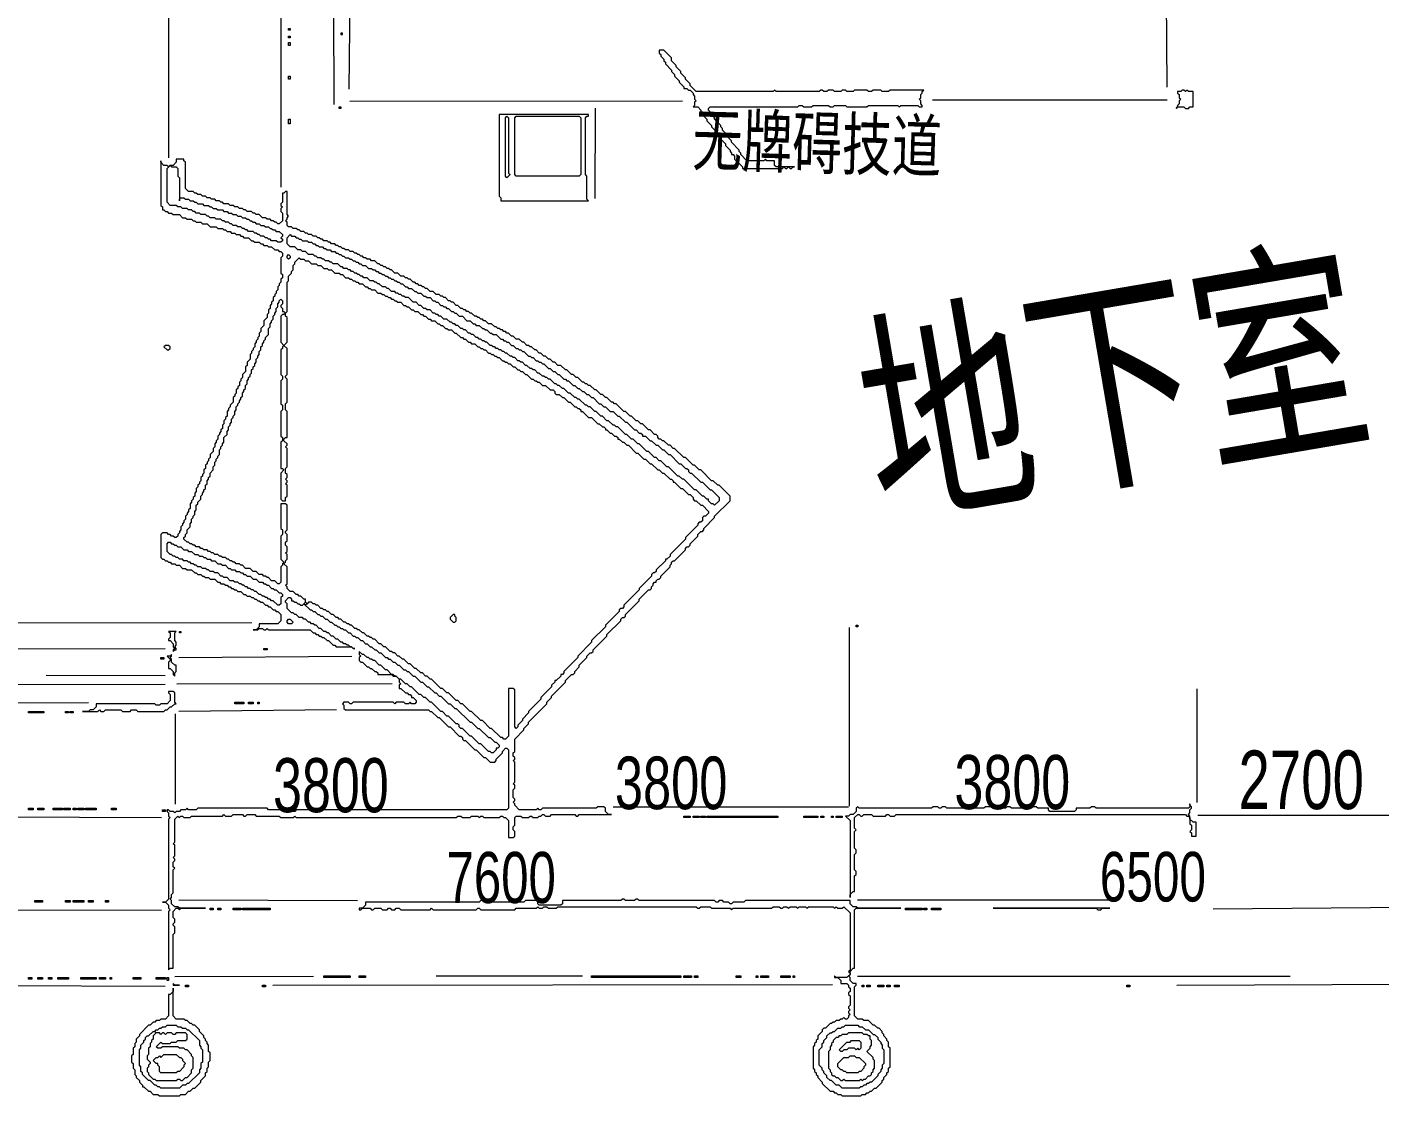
# Model space of a CAD drawing. Extents: x 25 to 4929, y 26 to 3478.
# Drawn here: x 2657 to 3536, y 514 to 1209 of the extents above; entities that cross this region are included whole.
import ezdxf

# ---------------------------------------------------------------- set-up
doc = ezdxf.new("R2010")
doc.units = 0
for name, color, linetype, lineweight in [('OCR_TEXT', 6, 'Continuous', 0), ('TRACE_CURVE', 6, 'Continuous', 0), ('TRACE_STRAIGHT', 5, 'Continuous', 0), ('TRACE_TEXT_SYMBOL', 6, 'Continuous', 0)]:
    doc.layers.add(name, color=color, linetype=linetype, lineweight=lineweight)
doc.styles.add('wqy-unicode', font='wqy-unicode.lff')

msp = doc.modelspace()

# ---------------------------------------------------------------- linework, layer by layer
at = {"layer": 'TRACE_CURVE', "color": 6}
for points in [[(2754, 1123), (2754, 1121), (2752, 1119), (2750, 1119), (2749, 1118), (2748, 1119), (2746, 1119), (2744, 1121), (2744, 1122), (2744, 1093), (2745, 1092), (2745, 1090), (2746, 1090), (2747, 1089), (2748, 1089), (2749, 1088), (2751, 1088), (2752, 1087), (2756, 1087), (2758, 1085), (2760, 1085), (2761, 1084), (2764, 1084), (2765, 1083), (2766, 1083), (2767, 1082), (2770, 1082), (2771, 1081), (2774, 1081), (2776, 1079), (2780, 1079), (2781, 1078), (2784, 1078), (2785, 1077), (2786, 1077), (2787, 1076), (2789, 1076), (2790, 1075), (2792, 1075), (2793, 1074), (2795, 1074), (2796, 1073), (2797, 1073), (2798, 1072), (2801, 1072), (2803, 1070), (2804, 1070), (2805, 1069), (2808, 1069), (2809, 1068), (2810, 1068), (2811, 1067), (2813, 1067), (2814, 1066), (2816, 1066), (2818, 1064), (2820, 1064), (2821, 1063), (2822, 1063), (2823, 1062), (2823, 1060), (2822, 1059), (2822, 1049), (2823, 1048)], [(2815, 1071), (2814, 1071), (2813, 1072), (2812, 1072), (2811, 1073), (2809, 1073), (2808, 1074), (2807, 1074), (2806, 1075), (2805, 1075), (2804, 1076), (2801, 1076), (2800, 1077), (2799, 1077), (2798, 1078), (2797, 1078), (2796, 1079), (2794, 1079), (2793, 1080), (2791, 1080), (2790, 1081), (2789, 1081), (2788, 1082), (2786, 1082), (2785, 1083), (2784, 1083), (2783, 1084), (2780, 1084), (2779, 1085), (2776, 1085), (2775, 1086), (2774, 1086), (2773, 1087), (2770, 1087), (2769, 1088), (2767, 1088), (2766, 1089), (2765, 1089), (2764, 1090), (2762, 1090), (2761, 1091), (2758, 1091), (2757, 1092), (2755, 1092), (2754, 1093), (2750, 1093), (2748, 1095), (2748, 1117), (2750, 1119)], [(2750, 1119), (2751, 1118), (2754, 1118), (2755, 1117), (2755, 1112), (2756, 1111), (2756, 1096), (2756, 1097), (2757, 1098), (2759, 1098), (2760, 1097), (2762, 1097), (2763, 1096), (2765, 1096), (2766, 1095), (2767, 1095), (2768, 1094), (2771, 1094), (2772, 1093), (2775, 1093), (2776, 1092), (2777, 1092), (2778, 1091), (2780, 1091), (2781, 1090), (2784, 1090), (2785, 1089), (2787, 1089), (2788, 1088), (2790, 1088), (2791, 1087), (2793, 1087), (2794, 1086), (2796, 1086), (2797, 1085), (2799, 1085), (2800, 1084), (2801, 1084), (2802, 1083), (2803, 1083), (2804, 1082), (2805, 1082), (2806, 1081), (2808, 1081), (2809, 1080), (2811, 1080), (2812, 1079), (2814, 1079), (2815, 1078), (2816, 1078), (2817, 1077), (2818, 1077), (2819, 1076), (2821, 1076), (2823, 1074), (2823, 1073), (2822, 1072), (2823, 1071), (2823, 1070), (2822, 1069), (2820, 1069), (2819, 1070), (2816, 1070), (2815, 1071)], [(2788, 1094), (2785, 1094), (2784, 1095), (2783, 1095), (2782, 1096), (2780, 1096), (2779, 1097), (2777, 1097), (2776, 1098), (2774, 1098), (2773, 1099), (2771, 1099), (2770, 1100), (2768, 1100), (2767, 1101), (2766, 1101), (2765, 1102), (2762, 1102), (2760, 1104), (2760, 1121), (2759, 1122), (2759, 1123), (2754, 1123)], [(2852, 1070), (2850, 1070), (2849, 1071), (2848, 1071), (2847, 1072), (2846, 1072), (2845, 1073), (2843, 1073), (2842, 1074), (2840, 1074), (2839, 1075), (2838, 1075), (2837, 1076), (2835, 1076), (2834, 1077), (2833, 1077), (2832, 1078), (2830, 1078), (2829, 1079), (2827, 1079), (2826, 1080), (2826, 1082), (2825, 1083), (2826, 1084), (2826, 1085), (2827, 1086), (2826, 1087), (2826, 1102), (2825, 1102), (2824, 1101), (2823, 1101), (2823, 1095), (2822, 1094), (2822, 1093), (2823, 1092), (2822, 1091), (2822, 1089), (2823, 1088), (2823, 1083), (2821, 1081), (2820, 1081), (2819, 1082), (2818, 1082), (2817, 1083), (2816, 1083), (2815, 1084), (2813, 1084), (2812, 1085), (2810, 1085), (2808, 1087), (2806, 1087), (2805, 1088), (2804, 1088), (2803, 1089), (2800, 1089), (2799, 1090), (2798, 1090), (2797, 1091), (2795, 1091), (2794, 1092), (2792, 1092), (2791, 1093), (2789, 1093), (2788, 1094)], [(2903, 1033), (2902, 1034), (2901, 1034), (2900, 1035), (2899, 1035), (2898, 1036), (2897, 1036), (2896, 1037), (2894, 1037), (2892, 1039), (2891, 1039), (2890, 1040), (2888, 1040), (2886, 1042), (2885, 1042), (2884, 1043), (2883, 1043), (2882, 1044), (2880, 1044), (2878, 1046), (2876, 1046), (2875, 1047), (2874, 1047), (2873, 1048), (2872, 1048), (2871, 1049), (2870, 1049), (2869, 1050), (2868, 1050), (2867, 1051), (2866, 1051), (2865, 1052), (2863, 1052), (2862, 1053), (2861, 1053), (2859, 1055), (2856, 1055), (2855, 1056), (2854, 1056), (2853, 1057), (2851, 1057), (2850, 1058), (2849, 1058), (2848, 1059), (2846, 1059), (2845, 1060), (2844, 1060), (2843, 1061), (2840, 1061), (2838, 1063), (2836, 1063), (2835, 1064), (2833, 1064), (2831, 1066), (2828, 1066), (2826, 1068), (2826, 1072), (2828, 1074)], [(2828, 1074), (2829, 1073), (2831, 1073), (2832, 1072), (2833, 1072), (2834, 1071), (2835, 1071), (2836, 1070), (2839, 1070), (2840, 1069), (2842, 1069), (2843, 1068), (2844, 1068), (2845, 1067), (2846, 1067), (2847, 1066), (2849, 1066), (2850, 1065), (2851, 1065), (2852, 1064), (2854, 1064), (2855, 1063), (2857, 1063), (2858, 1062), (2859, 1062), (2860, 1061), (2861, 1061), (2862, 1060), (2863, 1060), (2864, 1059), (2866, 1059), (2867, 1058), (2868, 1058), (2869, 1057), (2870, 1057), (2871, 1056), (2872, 1056), (2873, 1055), (2874, 1055), (2875, 1054), (2877, 1054), (2879, 1052), (2881, 1052), (2882, 1051), (2883, 1051), (2884, 1050), (2885, 1050), (2886, 1049), (2887, 1049), (2888, 1048), (2889, 1048), (2890, 1047), (2891, 1047), (2892, 1046), (2893, 1046), (2894, 1045), (2895, 1045), (2896, 1044), (2897, 1044), (2898, 1043), (2899, 1043), (2900, 1042), (2901, 1042), (2903, 1040)], [(2931, 1031), (2929, 1033), (2928, 1033), (2927, 1034), (2926, 1034), (2925, 1035), (2923, 1035), (2921, 1037), (2919, 1037), (2917, 1039), (2916, 1039), (2915, 1040), (2914, 1040), (2913, 1041), (2912, 1041), (2911, 1042), (2910, 1042), (2909, 1043), (2908, 1043), (2906, 1045), (2905, 1045), (2904, 1046), (2903, 1046), (2902, 1047), (2900, 1047), (2898, 1049), (2896, 1049), (2894, 1051), (2893, 1051), (2892, 1052), (2891, 1052), (2890, 1053), (2889, 1053), (2888, 1054), (2887, 1054), (2886, 1055), (2885, 1055), (2883, 1057), (2881, 1057), (2880, 1058), (2878, 1058), (2877, 1059), (2876, 1059), (2875, 1060), (2874, 1060), (2873, 1061), (2872, 1061), (2871, 1062), (2870, 1062), (2869, 1063), (2867, 1063), (2866, 1064), (2864, 1064), (2863, 1065), (2862, 1065), (2861, 1066), (2860, 1066), (2859, 1067), (2858, 1067), (2857, 1068), (2855, 1068), (2854, 1069), (2853, 1069), (2852, 1070)], [(2825, 922), (2826, 923), (2826, 935), (2825, 936), (2826, 937), (2826, 938), (2824, 940), (2824, 941), (2825, 942), (2826, 942), (2826, 959), (2825, 960), (2825, 964), (2826, 965), (2826, 980), (2825, 981), (2825, 982), (2826, 983), (2826, 1000), (2824, 1002), (2826, 1004), (2826, 1020), (2825, 1021), (2825, 1023), (2826, 1024), (2826, 1043), (2827, 1044), (2827, 1047), (2829, 1049), (2829, 1050), (2830, 1051), (2830, 1054), (2831, 1055), (2831, 1056), (2834, 1059)], [(2834, 1059), (2835, 1058), (2837, 1058), (2838, 1057), (2840, 1057), (2842, 1055), (2845, 1055), (2846, 1054), (2848, 1054), (2850, 1052), (2852, 1052), (2853, 1051), (2855, 1051), (2857, 1049), (2860, 1049), (2861, 1048), (2862, 1048), (2864, 1046), (2866, 1046), (2867, 1045), (2868, 1045), (2869, 1044), (2870, 1044), (2871, 1043), (2872, 1043), (2873, 1042), (2875, 1042), (2877, 1040), (2878, 1040), (2879, 1039), (2880, 1039), (2881, 1038), (2883, 1038), (2885, 1036), (2887, 1036), (2888, 1035), (2889, 1035), (2890, 1034), (2891, 1034), (2892, 1033), (2893, 1033), (2894, 1032), (2895, 1032), (2896, 1031), (2897, 1031), (2898, 1030), (2900, 1030), (2902, 1028), (2903, 1028), (2904, 1027), (2905, 1027), (2907, 1025), (2908, 1025), (2909, 1024), (2911, 1024), (2913, 1022), (2914, 1022), (2915, 1021), (2916, 1021), (2918, 1019), (2919, 1019), (2920, 1018), (2922, 1018), (2924, 1016)], [(2823, 1048), (2823, 1046), (2822, 1045), (2822, 1043), (2821, 1042), (2821, 1041), (2820, 1040), (2820, 1038), (2819, 1037), (2819, 1036), (2818, 1035), (2818, 1034), (2817, 1033), (2817, 1031), (2816, 1030), (2816, 1029), (2815, 1028), (2815, 1026), (2814, 1025), (2814, 1023), (2813, 1022), (2813, 1020), (2811, 1018), (2811, 1015), (2809, 1013), (2809, 1011), (2808, 1010), (2808, 1008), (2807, 1007), (2807, 1006), (2806, 1005), (2806, 1004), (2805, 1003), (2805, 1001), (2804, 1000), (2804, 999), (2803, 998), (2803, 997), (2802, 996), (2802, 993), (2800, 991), (2800, 989), (2799, 988), (2799, 985), (2797, 983), (2797, 981), (2796, 980), (2796, 979), (2795, 978), (2795, 976), (2794, 975), (2794, 974), (2793, 973), (2793, 971), (2792, 970), (2792, 969), (2791, 968), (2791, 965), (2789, 963), (2789, 962), (2788, 961), (2788, 960), (2787, 959), (2787, 956)], [(2903, 1040), (2904, 1040), (2905, 1039), (2907, 1039), (2909, 1037), (2910, 1037), (2911, 1036), (2913, 1036), (2915, 1034), (2916, 1034), (2917, 1033), (2919, 1033), (2921, 1031), (2922, 1031), (2923, 1030), (2924, 1030), (2926, 1028), (2927, 1028), (2928, 1027), (2929, 1027), (2930, 1026), (2931, 1026), (2933, 1024), (2934, 1024), (2935, 1023), (2936, 1023), (2938, 1021), (2940, 1021), (2943, 1018), (2945, 1018), (2947, 1016), (2948, 1016), (2949, 1015), (2951, 1015), (2953, 1013), (2954, 1013), (2955, 1012), (2956, 1012), (2958, 1010), (2959, 1010), (2960, 1009), (2962, 1009), (2965, 1006), (2966, 1006), (2967, 1005), (2968, 1005), (2969, 1004), (2970, 1004), (2972, 1002), (2973, 1002), (2975, 1000), (2976, 1000), (2977, 999), (2978, 999), (2979, 998), (2980, 998), (2983, 995), (2984, 995), (2985, 994), (2986, 994), (2988, 992), (2989, 992), (2990, 991), (2991, 991)], [(2812, 1007), (2814, 1009), (2814, 1013), (2815, 1014), (2815, 1016), (2816, 1017), (2816, 1018), (2817, 1019), (2817, 1021), (2818, 1022), (2818, 1023), (2819, 1024), (2819, 1026), (2820, 1027), (2820, 1029), (2821, 1030), (2821, 1031), (2822, 1032), (2823, 1031), (2823, 1029), (2822, 1028), (2822, 1027), (2823, 1026), (2823, 1024), (2824, 1024), (2825, 1023), (2824, 1022), (2823, 1022), (2822, 1021), (2822, 1004), (2824, 1002), (2823, 1001), (2823, 1000), (2822, 999), (2822, 983), (2823, 982), (2823, 980), (2822, 979), (2822, 964), (2823, 963), (2823, 960), (2822, 959), (2822, 943), (2823, 942), (2823, 940), (2822, 939), (2822, 922), (2823, 922), (2824, 921), (2822, 919), (2822, 902), (2823, 901), (2825, 901), (2825, 903), (2826, 904), (2826, 911), (2825, 912), (2826, 913), (2826, 914), (2825, 915), (2826, 916), (2826, 918), (2825, 919), (2825, 922)], [(2985, 987), (2984, 987), (2982, 989), (2981, 989), (2979, 991), (2978, 991), (2977, 992), (2976, 992), (2974, 994), (2973, 994), (2972, 995), (2971, 995), (2969, 997), (2968, 997), (2967, 998), (2966, 998), (2965, 999), (2964, 999), (2963, 1000), (2962, 1000), (2961, 1001), (2960, 1001), (2959, 1002), (2958, 1002), (2956, 1004), (2955, 1004), (2954, 1005), (2953, 1005), (2952, 1006), (2951, 1006), (2950, 1007), (2949, 1007), (2947, 1009), (2946, 1009), (2945, 1010), (2944, 1010), (2942, 1012), (2941, 1012), (2940, 1013), (2939, 1013), (2937, 1015), (2936, 1015), (2935, 1016), (2934, 1016), (2933, 1017), (2932, 1017), (2930, 1019), (2928, 1019), (2926, 1021), (2925, 1021), (2924, 1022), (2923, 1022), (2922, 1023), (2921, 1023), (2919, 1025), (2917, 1025), (2916, 1026), (2915, 1026), (2913, 1028), (2912, 1028), (2910, 1030), (2908, 1030), (2905, 1033), (2903, 1033)], [(3019, 978), (3018, 978), (3015, 981), (3014, 981), (3012, 983), (3011, 983), (3008, 986), (3007, 986), (3004, 989), (3002, 989), (3000, 991), (2999, 991), (2997, 993), (2996, 993), (2994, 995), (2993, 995), (2991, 997), (2990, 997), (2988, 999), (2987, 999), (2985, 1001), (2984, 1001), (2983, 1002), (2982, 1002), (2980, 1004), (2979, 1004), (2977, 1006), (2975, 1006), (2973, 1008), (2972, 1008), (2970, 1010), (2969, 1010), (2968, 1011), (2967, 1011), (2966, 1012), (2965, 1012), (2964, 1013), (2963, 1013), (2962, 1014), (2961, 1014), (2959, 1016), (2957, 1016), (2955, 1018), (2954, 1018), (2953, 1019), (2952, 1019), (2951, 1020), (2950, 1020), (2949, 1021), (2948, 1021), (2946, 1023), (2945, 1023), (2944, 1024), (2943, 1024), (2942, 1025), (2941, 1025), (2940, 1026), (2939, 1026), (2937, 1028), (2936, 1028), (2934, 1030), (2933, 1030), (2932, 1031), (2931, 1031)], [(2924, 1016), (2925, 1016), (2926, 1015), (2927, 1015), (2929, 1013), (2930, 1013), (2931, 1012), (2933, 1012), (2935, 1010), (2936, 1010), (2939, 1007), (2940, 1007), (2941, 1006), (2942, 1006), (2944, 1004), (2945, 1004), (2946, 1003), (2948, 1003), (2950, 1001), (2951, 1001), (2952, 1000), (2953, 1000), (2954, 999), (2955, 999), (2957, 997), (2958, 997), (2959, 996), (2960, 996), (2961, 995), (2962, 995), (2963, 994), (2964, 994), (2966, 992), (2967, 992), (2968, 991), (2969, 991), (2970, 990), (2971, 990), (2973, 988), (2974, 988), (2976, 986), (2977, 986), (2978, 985), (2979, 985), (2981, 983), (2982, 983), (2985, 980), (2986, 980), (2987, 979), (2988, 979), (2989, 978), (2990, 978), (2992, 976), (2994, 976), (2997, 973), (2999, 973), (3000, 972), (3000, 971), (3001, 970), (3003, 970), (3005, 968), (3006, 968), (3009, 965), (3010, 965)], [(2780, 927), (2780, 928), (2781, 929), (2781, 930), (2782, 931), (2782, 934), (2783, 935), (2783, 936), (2784, 937), (2784, 938), (2785, 939), (2785, 942), (2787, 944), (2787, 946), (2788, 947), (2788, 949), (2789, 950), (2789, 951), (2790, 952), (2790, 954), (2791, 955), (2791, 956), (2792, 957), (2792, 959), (2793, 960), (2793, 962), (2794, 963), (2794, 964), (2795, 965), (2795, 966), (2796, 967), (2796, 968), (2797, 969), (2797, 971), (2798, 972), (2798, 973), (2799, 974), (2799, 976), (2800, 977), (2800, 979), (2801, 980), (2801, 981), (2802, 982), (2802, 983), (2803, 984), (2803, 986), (2804, 987), (2804, 988), (2805, 989), (2805, 990), (2806, 991), (2806, 993), (2807, 994), (2807, 995), (2808, 996), (2808, 998), (2809, 999), (2809, 1001), (2810, 1002), (2810, 1003), (2811, 1004), (2811, 1005), (2812, 1006), (2812, 1007)], [(3103, 899), (3102, 899), (3100, 901), (3100, 902), (3099, 902), (3097, 904), (3096, 904), (3092, 908), (3091, 908), (3084, 915), (3083, 915), (3081, 917), (3080, 917), (3074, 923), (3073, 923), (3069, 927), (3068, 927), (3066, 929), (3065, 929), (3061, 933), (3060, 933), (3055, 938), (3054, 938), (3051, 941), (3050, 941), (3047, 944), (3046, 944), (3041, 949), (3040, 949), (3039, 950), (3038, 950), (3035, 953), (3034, 953), (3031, 956), (3030, 956), (3027, 959), (3026, 959), (3023, 962), (3022, 962), (3021, 963), (3020, 963), (3016, 967), (3015, 967), (3014, 968), (3013, 968), (3010, 971), (3009, 971), (3006, 974), (3005, 974), (3003, 976), (3002, 976), (3001, 977), (3000, 977), (2997, 980), (2996, 980), (2995, 981), (2994, 981), (2993, 982), (2992, 982), (2990, 984), (2989, 984), (2987, 986), (2986, 986), (2985, 987)], [(2991, 991), (2992, 990), (2993, 990), (2996, 987), (2997, 987), (2999, 985), (3000, 985), (3002, 983), (3003, 983), (3006, 980), (3007, 980), (3008, 979), (3009, 979), (3012, 976), (3013, 976), (3015, 974), (3016, 974), (3018, 972), (3019, 972), (3021, 970), (3022, 970), (3024, 968), (3025, 968), (3029, 964), (3030, 964), (3032, 962), (3033, 962), (3036, 959), (3038, 959), (3041, 956), (3042, 956), (3046, 952), (3047, 952), (3052, 947), (3053, 947), (3055, 945), (3056, 945), (3057, 944), (3057, 943), (3059, 943), (3062, 940), (3063, 940), (3066, 937), (3067, 937), (3070, 934), (3071, 934), (3074, 931), (3075, 931), (3081, 925), (3082, 925), (3085, 922), (3086, 922), (3087, 921), (3087, 920), (3088, 919), (3089, 919), (3095, 913), (3096, 913), (3101, 908), (3102, 908), (3107, 903), (3107, 901), (3104, 898), (3103, 899)], [(3078, 862), (3085, 869), (3085, 870), (3086, 871), (3087, 871), (3088, 872), (3088, 873), (3093, 878), (3093, 879), (3095, 881), (3096, 881), (3097, 882), (3097, 883), (3104, 890), (3104, 891), (3114, 901), (3114, 904), (3107, 911), (3106, 911), (3103, 914), (3102, 914), (3095, 921), (3094, 921), (3091, 924), (3090, 924), (3085, 929), (3084, 929), (3078, 935), (3077, 935), (3075, 937), (3074, 937), (3071, 940), (3070, 940), (3069, 941), (3068, 941), (3067, 942), (3067, 943), (3066, 944), (3065, 944), (3062, 947), (3061, 947), (3057, 951), (3056, 951), (3054, 953), (3053, 953), (3050, 956), (3049, 956), (3046, 959), (3045, 959), (3040, 964), (3039, 964), (3038, 965), (3037, 965), (3034, 968), (3033, 968), (3031, 970), (3030, 970), (3027, 973), (3026, 973), (3023, 976), (3022, 976), (3021, 977), (3020, 977), (3019, 978)], [(3010, 965), (3013, 962), (3014, 962), (3015, 961), (3016, 961), (3017, 960), (3017, 959), (3018, 959), (3022, 955), (3024, 955), (3028, 951), (3029, 951), (3031, 949), (3032, 949), (3033, 948), (3033, 947), (3034, 947), (3036, 945), (3037, 945), (3039, 943), (3040, 943), (3041, 942), (3041, 941), (3042, 941), (3044, 939), (3045, 939), (3047, 937), (3048, 937), (3053, 932), (3054, 932), (3058, 928), (3059, 928), (3062, 925), (3063, 925), (3067, 921), (3068, 921), (3070, 919), (3071, 919), (3075, 915), (3076, 915), (3077, 914), (3077, 913), (3078, 913), (3082, 909), (3083, 909), (3087, 905), (3088, 905), (3090, 903), (3090, 902), (3091, 901), (3092, 901), (3095, 898), (3096, 898), (3100, 894), (3100, 893), (3098, 891), (3097, 891), (3096, 890), (3096, 888), (3095, 887), (3094, 887), (3093, 886), (3093, 885), (3085, 877)], [(2787, 956), (2786, 955), (2786, 954), (2785, 953), (2785, 951), (2784, 950), (2784, 948), (2783, 947), (2783, 946), (2782, 945), (2782, 944), (2781, 943), (2781, 941), (2780, 940), (2780, 939), (2779, 938), (2779, 936), (2778, 935), (2778, 933), (2776, 931), (2776, 929), (2775, 928), (2775, 927), (2774, 926), (2774, 925), (2773, 924), (2773, 922), (2772, 921), (2772, 919), (2771, 918), (2771, 917), (2770, 916), (2770, 914), (2769, 913), (2769, 912), (2768, 911), (2768, 910), (2767, 909), (2767, 907), (2766, 906), (2766, 904), (2765, 903), (2765, 902), (2764, 901), (2764, 900), (2763, 899), (2763, 896), (2762, 895), (2762, 894), (2761, 893), (2761, 892), (2760, 891), (2760, 889), (2759, 888), (2759, 887), (2758, 886), (2758, 885), (2757, 884), (2757, 882), (2756, 881), (2756, 880), (2755, 879), (2755, 878), (2754, 877)], [(2791, 861), (2790, 862), (2789, 862), (2788, 863), (2787, 863), (2786, 864), (2784, 864), (2783, 865), (2782, 865), (2781, 866), (2779, 866), (2778, 867), (2777, 867), (2776, 868), (2775, 868), (2774, 869), (2772, 869), (2771, 870), (2770, 870), (2769, 871), (2767, 871), (2766, 872), (2765, 872), (2764, 873), (2763, 873), (2762, 874), (2761, 874), (2759, 876), (2759, 877), (2760, 878), (2760, 879), (2761, 880), (2761, 882), (2763, 884), (2763, 886), (2764, 887), (2764, 889), (2765, 890), (2765, 891), (2766, 892), (2766, 894), (2767, 895), (2767, 898), (2768, 899), (2768, 900), (2770, 902), (2770, 904), (2771, 905), (2771, 906), (2772, 907), (2772, 908), (2773, 909), (2773, 911), (2774, 912), (2774, 914), (2775, 915), (2775, 916), (2776, 917), (2776, 919), (2778, 921), (2778, 923), (2779, 924), (2779, 926), (2780, 927)], [(2840, 835), (2839, 834), (2838, 835), (2838, 837), (2837, 837), (2835, 839), (2834, 839), (2833, 840), (2832, 840), (2830, 842), (2828, 842), (2826, 844), (2826, 845), (2825, 846), (2826, 847), (2826, 858), (2824, 860), (2825, 861), (2825, 862), (2826, 863), (2826, 866), (2825, 867), (2826, 868), (2826, 871), (2825, 872), (2825, 874), (2826, 875), (2826, 879), (2825, 880), (2825, 881), (2826, 882), (2826, 898), (2825, 899), (2822, 899), (2822, 883), (2823, 882), (2823, 879), (2822, 878), (2822, 863), (2824, 861), (2823, 860), (2823, 859), (2822, 858), (2822, 848), (2821, 847), (2820, 847), (2818, 849), (2816, 849), (2814, 851), (2813, 851), (2812, 852), (2811, 852), (2810, 853), (2808, 853), (2806, 855), (2804, 855), (2802, 857), (2799, 857), (2797, 859), (2796, 859), (2795, 860), (2793, 860), (2792, 861), (2791, 861)], [(2754, 877), (2753, 877), (2752, 878), (2751, 878), (2750, 879), (2749, 879), (2748, 880), (2745, 880), (2744, 879), (2744, 864), (2745, 863), (2746, 863), (2747, 862), (2748, 862), (2749, 861), (2750, 861), (2751, 860), (2753, 860), (2754, 859), (2756, 859), (2758, 857), (2760, 857), (2761, 856), (2764, 856), (2766, 854), (2767, 854), (2768, 853), (2770, 853), (2771, 852), (2772, 852), (2773, 851), (2775, 851), (2776, 850), (2779, 850), (2781, 848), (2782, 848), (2783, 847), (2785, 847), (2786, 846), (2787, 846), (2788, 845), (2789, 845), (2790, 844), (2791, 844), (2792, 843), (2793, 843), (2794, 842), (2796, 842), (2798, 840), (2799, 840), (2800, 839), (2802, 839), (2803, 838), (2804, 838), (2805, 837), (2806, 837), (2807, 836), (2808, 836), (2809, 835), (2810, 835), (2812, 833), (2813, 833), (2814, 832), (2815, 832)], [(2748, 873), (2749, 874), (2750, 874), (2751, 873), (2752, 873), (2753, 872), (2754, 872), (2755, 871), (2757, 871), (2759, 869), (2761, 869), (2762, 868), (2764, 868), (2766, 866), (2768, 866), (2769, 865), (2771, 865), (2772, 864), (2773, 864), (2774, 863), (2776, 863), (2777, 862), (2779, 862), (2781, 860), (2783, 860), (2784, 859), (2786, 859), (2788, 857), (2789, 857), (2790, 856), (2792, 856), (2793, 855), (2795, 855), (2796, 854), (2797, 854), (2798, 853), (2799, 853), (2800, 852), (2802, 852), (2804, 850), (2806, 850), (2808, 848), (2810, 848), (2811, 847), (2812, 847), (2813, 846), (2814, 846), (2816, 844), (2817, 844), (2818, 843), (2819, 843), (2821, 841), (2822, 841), (2823, 840), (2823, 839), (2822, 838), (2822, 834), (2821, 833), (2820, 833), (2817, 836), (2816, 836), (2815, 837), (2814, 837), (2813, 838)], [(2813, 838), (2812, 838), (2811, 839), (2810, 839), (2809, 840), (2808, 840), (2806, 842), (2805, 842), (2804, 843), (2803, 843), (2802, 844), (2801, 844), (2800, 845), (2799, 845), (2798, 846), (2797, 846), (2796, 847), (2795, 847), (2794, 848), (2792, 848), (2791, 849), (2789, 849), (2787, 851), (2785, 851), (2784, 852), (2783, 852), (2781, 854), (2779, 854), (2778, 855), (2776, 855), (2775, 856), (2774, 856), (2773, 857), (2771, 857), (2770, 858), (2768, 858), (2767, 859), (2766, 859), (2765, 860), (2764, 860), (2763, 861), (2762, 861), (2761, 862), (2759, 862), (2758, 863), (2756, 863), (2755, 864), (2754, 864), (2753, 865), (2752, 865), (2751, 866), (2750, 866), (2748, 868), (2748, 873)], [(3085, 877), (3085, 876), (3075, 866), (3075, 865), (3073, 863), (3072, 863), (3072, 862), (3066, 856), (3066, 855), (3065, 854), (3064, 854), (3063, 853), (3063, 852), (3055, 844), (3055, 843), (3045, 833), (3045, 832), (3044, 831), (3043, 831), (3042, 830), (3042, 829), (3033, 820), (3033, 819), (3024, 810), (3024, 809), (3015, 800), (3015, 799), (3006, 790), (3006, 789), (3005, 788), (3004, 788), (3004, 787), (3001, 784), (3000, 784), (3000, 783), (2998, 781), (2998, 780), (2991, 773), (2991, 772), (2983, 764), (2983, 763), (2979, 759), (2979, 758), (2976, 755), (2976, 754), (2975, 753), (2974, 754), (2974, 778), (2973, 779), (2970, 779), (2970, 748), (2968, 746), (2967, 746), (2966, 747), (2965, 747), (2959, 753), (2958, 753), (2953, 758), (2952, 758), (2946, 764), (2945, 764), (2940, 769), (2939, 769), (2937, 771)], [(2973, 713), (2974, 714), (2974, 716), (2973, 717), (2974, 718), (2974, 731), (2973, 732), (2974, 733), (2974, 734), (2973, 735), (2973, 737), (2974, 738), (2974, 746), (2980, 752), (2980, 753), (2983, 756), (2983, 757), (2995, 769), (2995, 770), (2998, 773), (2998, 774), (3007, 783), (3007, 784), (3011, 788), (3012, 788), (3013, 789), (3013, 790), (3016, 793), (3016, 794), (3021, 799), (3021, 800), (3023, 802), (3024, 802), (3025, 803), (3025, 804), (3034, 813), (3034, 814), (3043, 823), (3043, 824), (3044, 825), (3045, 825), (3046, 826), (3046, 827), (3055, 836), (3055, 837), (3061, 843), (3062, 843), (3063, 844), (3063, 845), (3064, 846), (3064, 847), (3065, 848), (3066, 848), (3066, 849), (3067, 850), (3068, 850), (3069, 851), (3069, 852), (3075, 858), (3075, 859), (3076, 860), (3076, 861), (3077, 862), (3078, 862)], [(2836, 825), (2834, 825), (2832, 827), (2831, 827), (2830, 828), (2829, 828), (2826, 831), (2826, 834), (2825, 835), (2825, 836), (2827, 838), (2828, 838), (2829, 837), (2829, 836), (2830, 836), (2831, 835), (2832, 835), (2833, 834), (2834, 834), (2835, 833), (2836, 833), (2837, 834), (2841, 830), (2842, 830), (2843, 829), (2844, 829), (2846, 827), (2847, 827), (2848, 826), (2849, 826), (2851, 824), (2852, 824), (2854, 822), (2855, 822), (2857, 820), (2858, 820), (2859, 819), (2860, 819), (2861, 818), (2862, 818), (2863, 817), (2864, 817), (2866, 815), (2867, 815), (2869, 813), (2870, 813), (2871, 812), (2872, 812), (2874, 810), (2875, 810), (2877, 808), (2878, 808), (2880, 806), (2881, 806), (2883, 804), (2884, 804), (2886, 802), (2887, 802), (2890, 799), (2891, 799), (2892, 798), (2893, 798), (2895, 796), (2896, 796)], [(2815, 832), (2817, 830), (2818, 830), (2819, 829), (2820, 829), (2822, 827), (2822, 823), (2820, 821), (2808, 821), (2808, 819), (2806, 817), (2804, 817), (2807, 817), (2808, 818), (2810, 818), (2811, 817), (2812, 817), (2813, 818), (2814, 817), (2841, 817), (2843, 815), (2844, 815), (2845, 814), (2846, 814), (2847, 813), (2848, 813), (2849, 812), (2850, 812), (2852, 810), (2853, 810), (2856, 807), (2857, 807), (2858, 806), (2868, 806), (2869, 805), (2870, 805), (2869, 805), (2868, 806), (2867, 806), (2866, 807), (2865, 807), (2864, 808), (2863, 808), (2862, 809), (2861, 809), (2859, 811), (2858, 811), (2856, 813), (2855, 813), (2853, 815), (2852, 815), (2851, 816), (2850, 816), (2848, 818), (2847, 818), (2845, 820), (2844, 820), (2843, 821), (2842, 821), (2841, 822), (2840, 822), (2838, 824), (2837, 824), (2836, 825)], [(2937, 771), (2936, 771), (2931, 776), (2930, 776), (2927, 779), (2926, 779), (2920, 785), (2919, 785), (2917, 787), (2916, 787), (2914, 789), (2913, 789), (2910, 792), (2909, 792), (2906, 795), (2905, 795), (2902, 798), (2901, 798), (2899, 800), (2898, 800), (2896, 802), (2895, 802), (2894, 803), (2893, 803), (2890, 806), (2889, 806), (2887, 808), (2886, 808), (2883, 811), (2882, 811), (2881, 812), (2880, 812), (2879, 813), (2878, 813), (2876, 815), (2875, 815), (2873, 817), (2872, 817), (2871, 818), (2870, 818), (2868, 820), (2867, 820), (2866, 821), (2865, 821), (2864, 822), (2863, 822), (2861, 824), (2860, 824), (2859, 825), (2858, 825), (2856, 827), (2855, 827), (2853, 829), (2852, 829), (2851, 830), (2850, 830), (2849, 831), (2848, 831), (2846, 833), (2845, 833), (2844, 834), (2843, 834), (2842, 835), (2840, 835)], [(2899, 785), (2897, 787), (2896, 787), (2895, 788), (2894, 788), (2891, 791), (2890, 791), (2887, 794), (2886, 794), (2883, 797), (2882, 797), (2881, 798), (2880, 798), (2879, 799), (2878, 799), (2876, 801), (2875, 801), (2873, 803), (2873, 801), (2874, 800), (2873, 799), (2873, 797), (2874, 796), (2875, 796), (2878, 793), (2879, 793), (2880, 792), (2881, 792), (2883, 790), (2884, 790), (2885, 789), (2885, 788), (2894, 788), (2895, 787), (2897, 787), (2899, 785), (2899, 783), (2900, 782), (2899, 781), (2899, 779), (2900, 779), (2903, 776), (2904, 776), (2905, 775), (2906, 775), (2907, 774), (2907, 773), (2908, 773), (2910, 771), (2910, 770), (2909, 769), (2907, 769), (2906, 770), (2905, 769), (2903, 769), (2902, 770), (2897, 770), (2896, 769), (2895, 770), (2869, 770), (2868, 769), (2867, 769), (2866, 770), (2863, 770)], [(2896, 796), (2898, 794), (2899, 794), (2902, 791), (2903, 791), (2904, 790), (2905, 790), (2908, 787), (2909, 787), (2913, 783), (2914, 783), (2917, 780), (2918, 780), (2922, 776), (2923, 776), (2925, 774), (2926, 774), (2931, 769), (2932, 769), (2935, 766), (2936, 766), (2945, 757), (2946, 757), (2950, 753), (2951, 753), (2957, 747), (2958, 747), (2961, 744), (2962, 744), (2964, 742), (2964, 741), (2963, 740), (2962, 740), (2962, 739), (2960, 737), (2959, 737), (2958, 738), (2957, 738), (2952, 743), (2951, 743), (2946, 748), (2945, 748), (2940, 753), (2939, 753), (2938, 754), (2938, 755), (2937, 756), (2936, 756), (2931, 761), (2930, 761), (2927, 764), (2926, 764), (2920, 770), (2919, 770), (2916, 773), (2915, 773), (2913, 775), (2912, 775), (2907, 780), (2906, 780), (2904, 782), (2903, 782), (2900, 785), (2899, 785)], [(2863, 770), (2862, 769), (2863, 768), (2863, 766), (2864, 765), (2918, 765), (2919, 764), (2920, 764), (2924, 760), (2925, 760), (2931, 754), (2932, 754), (2938, 748), (2939, 748), (2940, 747), (2940, 746), (2941, 745), (2942, 745), (2948, 739), (2949, 739), (2954, 734), (2955, 734), (2958, 731), (2961, 731), (2962, 732), (2962, 733), (2966, 737), (2966, 738), (2968, 740), (2969, 740), (2970, 739), (2970, 701), (2969, 700), (2832, 700), (2831, 699), (2829, 699), (2828, 700), (2814, 700), (2813, 701), (2768, 701), (2767, 700), (2762, 700), (2761, 701), (2760, 700), (2757, 700), (2756, 699), (2754, 699), (2753, 698), (2752, 699), (2750, 699), (2749, 700), (2748, 700), (2748, 699), (2749, 698), (2749, 696), (2750, 695), (2749, 694), (2749, 642), (2747, 640), (2745, 640), (2747, 640), (2749, 638), (2749, 636), (2750, 635)], [(2936, 695), (2937, 696), (2939, 696), (2940, 695), (2945, 695), (2946, 696), (2950, 696), (2951, 695), (2952, 696), (2953, 696), (2954, 695), (2964, 695), (2965, 696), (2966, 696), (2967, 695), (2968, 695), (2970, 693), (2970, 682), (2973, 682), (2974, 683), (2974, 686), (2973, 687), (2973, 689), (2974, 690), (2974, 695), (2975, 696), (2978, 696), (2979, 695), (2983, 695), (2984, 696), (2985, 696), (2986, 695), (2989, 695), (2990, 696), (2991, 696), (2992, 697), (2993, 697), (2994, 696), (2997, 696), (2998, 697), (3013, 697), (3014, 696), (3015, 696), (3016, 697), (3037, 697), (3035, 697), (3033, 699), (3033, 701), (3032, 702), (3028, 702), (3027, 701), (2992, 701), (2991, 700), (2990, 700), (2989, 701), (2988, 700), (2977, 700), (2974, 703), (2974, 704), (2973, 705), (2974, 706), (2974, 707), (2973, 708), (2973, 713)], [(2750, 635), (2749, 634), (2749, 596), (2750, 597), (2752, 597), (2752, 619), (2753, 620), (2753, 624), (2752, 625), (2752, 626), (2753, 627), (2753, 629), (2752, 630), (2752, 634), (2754, 636), (2755, 636), (2756, 635), (2757, 636), (2773, 636), (2756, 636), (2755, 637), (2753, 637), (2751, 639), (2751, 641), (2750, 642), (2751, 643), (2751, 645), (2752, 646), (2752, 661), (2753, 662), (2752, 663), (2752, 666), (2753, 667), (2753, 668), (2752, 669), (2753, 670), (2753, 677), (2752, 678), (2753, 679), (2753, 694), (2755, 696), (2756, 695), (2757, 696), (2758, 696), (2759, 695), (2763, 695), (2764, 696), (2784, 696), (2785, 697), (2786, 696), (2790, 696), (2791, 697), (2797, 697), (2798, 696), (2799, 696), (2800, 697), (2805, 697), (2806, 696), (2821, 696), (2822, 695), (2830, 695), (2831, 696), (2832, 695), (2936, 695)]]:
    msp.add_lwpolyline(points, dxfattribs=at)
for points in [[(2826, 1060), (2827, 1061), (2828, 1060), (2828, 1059), (2827, 1058), (2826, 1059)], [(2837, 834), (2838, 835), (2839, 834), (2838, 833)], [(2826, 823), (2827, 824), (2828, 824), (2830, 822), (2829, 821), (2827, 821), (2826, 822)]]:
    msp.add_lwpolyline(points, close=True, dxfattribs=at)
at = {"layer": 'TRACE_STRAIGHT', "color": 5}
for p, q in [((2866.44, 1168.62), (2867.58, 1263.65)), ((2822.26, 1104.87), (2822.28, 1244.88)), ((3397.42, 1247.39), (3397.89, 1169.87)), ((2749, 1240), (2749, 1124)), ((2856.31, 1221.13), (2856.4, 1158.62)), ((2866.88, 1160.86), (3083.13, 1161)), ((3245.63, 1161.69), (3398.13, 1161.53)), ((3026.43, 1097.38), (3026.53, 1156.12)), ((2565.63, 821.55), (2803.13, 821.71)), ((3191.39, 818.63), (3191.41, 702.37)), ((2600.62, 804.73), (2746.88, 804.93)), ((2755.61, 799.03), (2868.13, 799.98)), ((2669.37, 787.56), (2746.88, 787.43)), ((2550.62, 781.25), (2746.88, 781.77)), ((2754.38, 781.9), (2894.38, 782.13)), ((3417.36, 778.62), (3417.37, 704.88)), ((2625.63, 769.62), (2696.88, 769.81)), ((2755.6, 764.12), (2858.12, 765.33)), ((2753.29, 762.38), (2753.32, 703.62)), ((2605.62, 695.44), (2744.38, 695.1)), ((3038, 702), (3191, 702)), ((3418.13, 696.53), (3566.88, 696.6)), ((2616.87, 634.98), (2744.38, 634.8)), ((2755.63, 641.53), (2871.88, 641.17)), ((3196.88, 641.59), (3363.12, 641.59)), ((3428.11, 635.63), (3566.89, 636.9)), ((2753.12, 591.58), (2843.13, 591.97)), ((2923, 592), (3018, 592)), ((3196.88, 591.98), (3478.12, 591.97)), ((2559.38, 586.11), (2746.88, 585.48)), ((2816.88, 585.95), (3180.62, 586.49)), ((3404.36, 585.92), (3568.13, 586.78))]:
    msp.add_line(p, q, dxfattribs=at)
at = {"layer": 'TRACE_TEXT_SYMBOL', "color": 6}
for points in [[(2827, 1208), (2828, 1208), (2828, 1207), (2827, 1207)], [(2861, 1205), (2861, 1204), (2862, 1204), (2862, 1205)], [(2827, 1203), (2828, 1203), (2828, 1202), (2827, 1202)], [(2827, 1199), (2828, 1199), (2828, 1197), (2827, 1197)], [(2827, 1177), (2828, 1177), (2828, 1175), (2827, 1175)], [(3408, 1168), (3407, 1167), (3405, 1167), (3405, 1166), (3406, 1165), (3406, 1163), (3407, 1162), (3406, 1161), (3406, 1159), (3405, 1158), (3405, 1157), (3404, 1156), (3405, 1157), (3409, 1157), (3410, 1156), (3412, 1156), (3413, 1157), (3415, 1157), (3415, 1167), (3412, 1167), (3411, 1168), (3410, 1167), (3409, 1168)], [(2860, 1157), (2861, 1157), (2861, 1156), (2860, 1156)], [(2827, 1149), (2828, 1149), (2828, 1146), (2827, 1146)], [(2964, 1152), (2964, 1099), (2965, 1098), (2965, 1096), (3022, 1096), (3021, 1097), (3021, 1112), (3020, 1113), (3020, 1150), (3021, 1151), (3022, 1151), (3022, 1152)], [(2968, 1150), (2969, 1151), (2970, 1150), (2970, 1114), (2971, 1113), (2969, 1111), (2968, 1112)], [(2974, 1150), (2975, 1151), (3016, 1151), (3017, 1150), (3017, 1113), (3016, 1112), (2975, 1112), (2974, 1113)], [(2747, 1002), (2746, 1001), (2748, 999), (2749, 999), (2750, 1000), (2750, 1001), (2749, 1002)], [(2934, 827), (2932, 825), (2932, 824), (2934, 822), (2935, 822), (2936, 823), (2936, 825), (2935, 826), (2935, 827)], [(3196, 820), (3197, 820), (3197, 819), (3196, 819)], [(2749, 816), (2750, 815), (2750, 812), (2749, 811), (2749, 810), (2750, 810), (2752, 808), (2752, 806), (2753, 805), (2752, 804), (2752, 803), (2753, 804), (2754, 804), (2754, 805), (2753, 806), (2754, 807), (2754, 809), (2753, 810), (2753, 815), (2754, 816)], [(2756, 816), (2757, 816), (2757, 815), (2756, 815)], [(2751, 801), (2750, 800), (2748, 800), (2750, 798), (2750, 797), (2749, 796), (2749, 792), (2750, 792), (2752, 790), (2752, 788), (2753, 787), (2753, 789), (2754, 790), (2754, 794), (2753, 794), (2751, 796), (2751, 798), (2750, 799), (2751, 800)], [(2811, 805), (2813, 805), (2813, 804), (2811, 804)], [(2744, 799), (2746, 799), (2746, 798), (2744, 798)], [(2749, 777), (2749, 776), (2750, 775), (2750, 771), (2748, 769), (2744, 769), (2743, 768), (2741, 768), (2740, 769), (2702, 769), (2702, 767), (2700, 765), (2698, 765), (2697, 764), (2693, 764), (2703, 764), (2704, 765), (2705, 764), (2707, 764), (2708, 765), (2718, 765), (2719, 764), (2724, 764), (2725, 765), (2728, 765), (2729, 764), (2746, 764), (2747, 765), (2748, 765), (2750, 767), (2751, 767), (2753, 769), (2754, 769), (2753, 770), (2753, 776), (2752, 777)], [(2792, 770), (2798, 770), (2798, 769), (2792, 769)], [(2801, 770), (2804, 770), (2804, 769), (2801, 769)], [(2807, 770), (2808, 770), (2808, 769), (2807, 769)], [(2658, 764), (2668, 764), (2668, 763), (2658, 763)], [(2682, 764), (2684, 764), (2684, 763), (2682, 763)], [(2685, 764), (2687, 764), (2687, 763), (2685, 763)], [(2658, 701), (2661, 701), (2661, 700), (2658, 700)], [(2664, 701), (2668, 701), (2668, 700), (2664, 700)], [(2674, 701), (2680, 701), (2680, 700), (2674, 700)], [(2681, 701), (2685, 701), (2685, 700), (2681, 700)], [(2687, 701), (2689, 701), (2689, 700), (2687, 700)], [(2690, 701), (2694, 701), (2694, 700), (2690, 700)], [(2695, 701), (2702, 701), (2702, 700), (2695, 700)], [(2712, 701), (2715, 701), (2715, 700), (2712, 700)], [(2745, 700), (2747, 700), (2747, 699), (2745, 699)], [(3084, 696), (3088, 696), (3088, 695), (3084, 695)], [(3090, 696), (3094, 696), (3094, 695), (3090, 695)], [(3095, 696), (3098, 696), (3098, 695), (3095, 695)], [(3099, 696), (3145, 696), (3145, 695), (3099, 695)], [(3162, 696), (3171, 696), (3171, 695), (3162, 695)], [(3173, 696), (3175, 696), (3175, 695), (3173, 695)], [(3180, 696), (3181, 696), (3181, 695), (3180, 695)], [(3183, 696), (3187, 696), (3187, 695), (3183, 695)], [(2662, 641), (2667, 641), (2667, 640), (2662, 640)], [(2682, 641), (2685, 641), (2685, 640), (2682, 640)], [(2687, 641), (2694, 641), (2694, 640), (2687, 640)], [(2697, 641), (2700, 641), (2700, 640), (2697, 640)], [(2708, 641), (2710, 641), (2710, 640), (2708, 640)], [(2776, 636), (2778, 636), (2778, 635), (2776, 635)], [(2781, 636), (2783, 636), (2783, 635), (2781, 635)], [(2791, 636), (2796, 636), (2796, 635), (2791, 635)], [(2797, 636), (2815, 636), (2815, 635), (2797, 635)], [(3228, 636), (3239, 636), (3239, 635), (3228, 635)], [(3240, 636), (3242, 636), (3242, 635), (3240, 635)], [(3245, 636), (3251, 636), (3251, 635), (3245, 635)], [(3285, 636), (3352, 636), (3353, 635), (3355, 635), (3356, 636), (3361, 636)], [(2658, 591), (2660, 591), (2660, 590), (2658, 590)], [(2664, 591), (2667, 591), (2667, 590), (2664, 590)], [(2671, 591), (2673, 591), (2673, 590), (2671, 590)], [(2677, 591), (2684, 591), (2684, 590), (2677, 590)], [(2692, 591), (2702, 591), (2702, 590), (2692, 590)], [(2704, 591), (2708, 591), (2708, 590), (2704, 590)], [(2711, 591), (2712, 591), (2712, 590), (2711, 590)], [(2726, 591), (2731, 591), (2731, 590), (2726, 590)], [(2741, 591), (2747, 591), (2747, 590), (2741, 590)], [(2748, 591), (2749, 591), (2749, 589), (2748, 589)], [(2850, 592), (2867, 592), (2867, 591), (2850, 591)], [(2873, 592), (2877, 592), (2877, 591), (2873, 591)], [(3024, 592), (3082, 592), (3082, 591), (3024, 591)], [(3084, 592), (3089, 592), (3089, 591), (3084, 591)], [(3091, 592), (3093, 592), (3093, 591), (3091, 591)], [(3118, 592), (3121, 592), (3121, 591), (3118, 591)], [(3131, 592), (3132, 592), (3132, 591), (3131, 591)], [(3134, 592), (3139, 592), (3139, 591), (3134, 591)], [(3147, 592), (3153, 592), (3153, 591), (3147, 591)], [(3155, 592), (3156, 592), (3156, 591), (3155, 591)], [(2752, 587), (2752, 586), (2756, 586), (2753, 586)], [(2760, 586), (2762, 586), (2762, 585), (2760, 585)], [(2810, 586), (2812, 586), (2812, 585), (2810, 585)], [(3200, 586), (3201, 586), (3201, 585), (3200, 585)], [(3203, 586), (3205, 586), (3205, 585), (3203, 585)], [(3210, 586), (3214, 586), (3214, 585), (3210, 585)], [(3216, 586), (3218, 586), (3218, 585), (3216, 585)], [(3221, 586), (3224, 586), (3224, 585), (3221, 585)], [(3372, 586), (3374, 586), (3374, 585), (3372, 585)], [(3188, 559), (3189, 560), (3197, 560), (3198, 559), (3200, 559), (3202, 557), (3204, 557), (3207, 554), (3208, 554), (3210, 552), (3210, 551), (3212, 549), (3212, 548), (3213, 547), (3213, 545), (3214, 544), (3214, 535), (3213, 534), (3213, 532), (3212, 531), (3212, 530), (3210, 528), (3210, 527), (3206, 523), (3205, 523), (3204, 522), (3203, 522), (3202, 521), (3201, 521), (3200, 520), (3199, 520), (3198, 519), (3187, 519), (3185, 521), (3183, 521), (3180, 524), (3179, 524), (3177, 526), (3177, 527), (3175, 529), (3175, 530), (3174, 531), (3174, 532), (3172, 534), (3172, 544), (3174, 546), (3174, 548), (3175, 549), (3175, 550), (3177, 552), (3177, 553), (3179, 555), (3180, 555), (3181, 556), (3182, 556), (3184, 558), (3186, 558), (3187, 559)], [(3191, 555), (3190, 554), (3187, 554), (3186, 553), (3185, 553), (3184, 552), (3183, 552), (3181, 550), (3181, 549), (3180, 548), (3180, 547), (3179, 546), (3179, 544), (3178, 543), (3178, 532), (3179, 531), (3179, 530), (3180, 529), (3180, 528), (3181, 527), (3182, 527), (3183, 526), (3184, 526), (3186, 524), (3187, 524), (3188, 525), (3189, 524), (3198, 524), (3199, 525), (3200, 524), (3201, 525), (3202, 525), (3204, 527), (3205, 527), (3206, 528), (3206, 529), (3207, 530), (3207, 531), (3208, 532), (3208, 537), (3207, 538), (3207, 539), (3203, 543), (3205, 545), (3205, 546), (3206, 547), (3206, 550), (3205, 551), (3205, 553), (3204, 553), (3203, 554), (3201, 554), (3200, 555)], [(3192, 549), (3193, 550), (3198, 550), (3199, 549), (3199, 545), (3198, 544), (3197, 545), (3196, 544), (3195, 545), (3191, 545), (3190, 544), (3188, 544), (3187, 543), (3186, 543), (3185, 544), (3190, 549)], [(2746, 541), (2754, 541), (2756, 539), (2757, 539), (2758, 538), (2758, 537), (2760, 535), (2759, 534), (2759, 533), (2756, 530), (2755, 530), (2754, 529), (2744, 529), (2743, 530), (2743, 533), (2742, 534), (2742, 535), (2741, 535), (2739, 537), (2741, 539), (2742, 539), (2743, 540), (2744, 539)], [(3191, 539), (3192, 540), (3195, 540), (3196, 539), (3198, 539), (3202, 535), (3202, 534), (3201, 533), (3201, 532), (3199, 530), (3198, 530), (3197, 529), (3190, 529), (3189, 530), (3188, 530), (3187, 531), (3186, 531), (3184, 533), (3184, 535), (3188, 539)]]:
    msp.add_lwpolyline(points, close=True, dxfattribs=at)
for points in [[(3068, 1194), (3068, 1192), (3069, 1191), (3069, 1190), (3071, 1188), (3071, 1187), (3072, 1186), (3072, 1185), (3076, 1181), (3076, 1180), (3078, 1178), (3078, 1177), (3081, 1174), (3081, 1173), (3084, 1170), (3084, 1169), (3086, 1169), (3087, 1168), (3088, 1168), (3090, 1166), (3090, 1165), (3091, 1164), (3091, 1162), (3092, 1161), (3091, 1160), (3091, 1158), (3090, 1157), (3093, 1157), (3095, 1155), (3095, 1154), (3097, 1152), (3097, 1151), (3099, 1149), (3099, 1148), (3102, 1145), (3102, 1144), (3105, 1141), (3105, 1140), (3108, 1137), (3108, 1136), (3111, 1133), (3111, 1132), (3114, 1129), (3114, 1128), (3115, 1127), (3115, 1126), (3116, 1126), (3117, 1125), (3117, 1123), (3118, 1122), (3118, 1121), (3119, 1121), (3122, 1118), (3122, 1117), (3148, 1117), (3149, 1118), (3150, 1117), (3151, 1117), (3152, 1118), (3153, 1117), (3154, 1117), (3155, 1118), (3156, 1118), (3144, 1118)], [(3195, 1168), (3194, 1167), (3190, 1167), (3189, 1168), (3187, 1168), (3186, 1167), (3182, 1167), (3181, 1168), (3178, 1168), (3177, 1167), (3175, 1167), (3174, 1168), (3173, 1168), (3172, 1167), (3144, 1167), (3143, 1168), (3142, 1167), (3092, 1167), (3088, 1171), (3088, 1172), (3085, 1175), (3085, 1176), (3082, 1179), (3082, 1180), (3079, 1183), (3079, 1184), (3076, 1187), (3076, 1189), (3071, 1194), (3068, 1194)], [(3144, 1118), (3143, 1119), (3143, 1122), (3138, 1122), (3137, 1123), (3136, 1122), (3125, 1122), (3121, 1126), (3121, 1127), (3120, 1128), (3120, 1129), (3115, 1134), (3115, 1135), (3112, 1138), (3112, 1139), (3109, 1142), (3109, 1143), (3108, 1144), (3108, 1145), (3104, 1149), (3104, 1150), (3102, 1152), (3102, 1153), (3100, 1155), (3100, 1156), (3101, 1157), (3158, 1157), (3159, 1158), (3161, 1158), (3162, 1157), (3167, 1157), (3168, 1158), (3178, 1158), (3179, 1157), (3181, 1157), (3182, 1158), (3189, 1158), (3190, 1157), (3203, 1157), (3204, 1158), (3223, 1158), (3224, 1157), (3225, 1158), (3236, 1158), (3237, 1157), (3239, 1157), (3239, 1158), (3238, 1159), (3238, 1161), (3237, 1162), (3238, 1163), (3238, 1165), (3239, 1166), (3239, 1167), (3240, 1168), (3218, 1168), (3217, 1167), (3213, 1167), (3212, 1168), (3207, 1168), (3206, 1167), (3204, 1167), (3203, 1168), (3195, 1168)], [(3413, 704), (3413, 702), (3412, 701), (3352, 701), (3351, 702), (3349, 702), (3348, 701), (3339, 701), (3339, 700), (3338, 699), (3322, 699), (3321, 700), (3321, 701), (3314, 701), (3313, 702), (3311, 702), (3310, 701), (3297, 701), (3296, 702), (3294, 702), (3293, 701), (3290, 701), (3289, 702), (3280, 702), (3279, 701), (3273, 701), (3272, 702), (3271, 701), (3269, 701), (3268, 702), (3267, 702), (3266, 701), (3255, 701), (3254, 702), (3252, 702), (3251, 701), (3250, 701), (3249, 702), (3246, 702), (3245, 701), (3198, 701), (3197, 702), (3196, 701), (3196, 699), (3194, 697), (3192, 697), (3191, 696), (3189, 696), (3192, 693), (3192, 643), (3192, 645), (3194, 647), (3195, 647), (3195, 657), (3196, 658), (3196, 660), (3195, 661), (3195, 671), (3196, 672), (3196, 674), (3195, 675), (3195, 686), (3196, 687), (3195, 688)], [(3195, 688), (3195, 695), (3197, 697), (3198, 697), (3199, 696), (3200, 696), (3201, 697), (3206, 697), (3207, 696), (3215, 696), (3216, 697), (3217, 697), (3218, 696), (3221, 696), (3222, 697), (3410, 697), (3411, 696), (3412, 696), (3413, 695), (3413, 691), (3414, 690), (3414, 687), (3413, 686), (3414, 685), (3414, 683), (3417, 683), (3417, 692), (3415, 692), (3413, 694), (3413, 696), (3412, 697), (3413, 698), (3413, 700), (3414, 701), (3414, 702), (3413, 703), (3413, 704)], [(3044, 642), (3043, 641), (3005, 641), (3005, 639), (3004, 638), (2990, 638), (2989, 639), (2989, 641), (2981, 641), (2980, 640), (2956, 640), (2955, 641), (2952, 641), (2951, 640), (2877, 640), (2877, 638), (2875, 636), (2873, 636), (2873, 635), (2874, 635), (2875, 636), (2880, 636), (2881, 635), (2882, 635), (2883, 636), (2887, 636), (2888, 635), (2891, 635), (2892, 636), (2893, 636), (2894, 635), (2896, 635), (2897, 636), (2899, 636), (2900, 635), (2919, 635), (2920, 636), (2921, 635), (2949, 635), (2950, 636), (2951, 636), (2952, 635), (2974, 635), (2975, 636), (2988, 636), (2989, 637), (2990, 636), (2992, 636), (2993, 637), (2995, 637), (2996, 636), (3001, 636), (3002, 637), (3092, 637), (3093, 636), (3094, 636), (3095, 637), (3101, 637), (3102, 636), (3114, 636), (3115, 635), (3116, 636), (3141, 636), (3142, 637)], [(3194, 587), (3192, 589), (3192, 591), (3191, 592), (3192, 593), (3192, 595), (3194, 597), (3195, 597), (3195, 635), (3196, 636), (3225, 636), (3197, 636), (3196, 637), (3194, 637), (3192, 639), (3192, 641), (3124, 641), (3123, 640), (3116, 640), (3115, 639), (3114, 639), (3113, 640), (3110, 640), (3109, 641), (3107, 641), (3106, 640), (3105, 640), (3104, 641), (3055, 641), (3054, 642), (3053, 642), (3052, 641), (3046, 641), (3045, 642), (3044, 642)], [(3142, 637), (3146, 637), (3147, 636), (3148, 636), (3149, 637), (3151, 637), (3152, 636), (3153, 637), (3157, 637), (3158, 636), (3159, 637), (3163, 637), (3164, 636), (3165, 637), (3181, 637), (3182, 636), (3183, 637), (3184, 636), (3187, 636), (3188, 637), (3192, 633), (3192, 596), (3191, 595), (3192, 594), (3192, 593), (3190, 591), (3183, 591), (3182, 592), (3182, 591), (3184, 591), (3186, 589), (3186, 587), (3190, 587), (3191, 586), (3191, 585), (3192, 584), (3192, 582), (3191, 581), (3191, 580), (3192, 579), (3192, 573), (3191, 572), (3191, 571), (3192, 570), (3191, 569), (3191, 568), (3192, 567), (3191, 566), (3191, 565), (3190, 564), (3189, 564), (3188, 565), (3187, 564), (3186, 564), (3185, 563), (3183, 563), (3182, 562), (3181, 562), (3180, 561), (3179, 561), (3176, 558), (3175, 558), (3174, 557), (3174, 556)], [(2752, 584), (2752, 582), (2750, 580), (2749, 580), (2749, 566), (2747, 564), (2744, 564), (2743, 563), (2741, 563), (2740, 562), (2739, 562), (2737, 560), (2736, 560), (2730, 554), (2730, 553), (2728, 551), (2728, 549), (2727, 548), (2727, 546), (2726, 545), (2726, 541), (2725, 540), (2725, 536), (2726, 535), (2726, 532), (2727, 531), (2727, 528), (2728, 527), (2728, 526), (2730, 524), (2730, 523), (2732, 521), (2732, 520), (2733, 520), (2736, 517), (2737, 517), (2739, 515), (2742, 515), (2743, 514), (2756, 514), (2757, 515), (2760, 515), (2762, 517), (2763, 517), (2765, 519), (2766, 519), (2770, 523), (2770, 524), (2773, 527), (2773, 529), (2774, 530), (2774, 532), (2775, 533), (2775, 536), (2776, 537), (2776, 542), (2775, 543), (2775, 547), (2774, 548), (2774, 549), (2773, 550), (2773, 551), (2772, 552), (2772, 553)], [(2772, 553), (2769, 556), (2769, 557), (2766, 560), (2765, 560), (2764, 561), (2763, 561), (2761, 563), (2760, 563), (2759, 564), (2754, 564), (2752, 566), (2752, 584)], [(3174, 556), (3171, 553), (3171, 551), (3170, 550), (3170, 549), (3169, 548), (3169, 547), (3168, 546), (3168, 532), (3169, 531), (3169, 530), (3170, 529), (3170, 528), (3171, 527), (3171, 526), (3174, 523), (3174, 522), (3179, 517), (3181, 517), (3182, 516), (3183, 516), (3184, 515), (3186, 515), (3187, 514), (3199, 514), (3200, 515), (3202, 515), (3203, 516), (3204, 516), (3205, 517), (3206, 517), (3208, 519), (3209, 519), (3213, 523), (3213, 524), (3214, 525), (3214, 526), (3216, 528), (3216, 529), (3217, 530), (3217, 532), (3218, 533), (3218, 545), (3217, 546), (3217, 549), (3216, 550), (3216, 551), (3214, 553), (3214, 554), (3213, 555), (3213, 556), (3211, 558), (3210, 558), (3208, 560), (3207, 560), (3204, 563), (3201, 563), (3200, 564), (3197, 564), (3195, 566), (3195, 585), (3196, 586), (3196, 587), (3194, 587)], [(2747, 559), (2748, 560), (2754, 560), (2755, 559), (2757, 559), (2758, 558), (2760, 558), (2761, 557), (2762, 557), (2769, 550), (2769, 547), (2770, 546), (2770, 545), (2771, 544), (2771, 536), (2770, 535), (2770, 532), (2769, 531), (2769, 529), (2762, 522), (2761, 522), (2760, 521), (2758, 521), (2756, 519), (2744, 519), (2743, 520), (2742, 520), (2741, 521), (2740, 521), (2737, 524), (2736, 524), (2732, 528), (2732, 529), (2731, 530), (2731, 533), (2730, 534), (2730, 544), (2731, 545), (2731, 547), (2733, 549), (2733, 550), (2734, 551), (2734, 552), (2735, 553), (2736, 553), (2739, 556), (2740, 556), (2741, 555), (2739, 553), (2739, 551), (2738, 550), (2738, 549), (2737, 548), (2737, 546), (2736, 545), (2736, 541), (2735, 540), (2735, 538), (2737, 536), (2737, 535), (2736, 534), (2736, 533), (2735, 532), (2735, 530)], [(2735, 530), (2736, 529), (2736, 528), (2739, 525), (2740, 525), (2741, 524), (2754, 524), (2755, 525), (2756, 525), (2757, 524), (2758, 524), (2760, 526), (2761, 526), (2764, 529), (2764, 531), (2765, 532), (2765, 539), (2764, 540), (2764, 541), (2761, 544), (2760, 544), (2759, 545), (2756, 545), (2755, 546), (2745, 546), (2744, 545), (2742, 545), (2741, 546), (2744, 549), (2745, 548), (2750, 548), (2751, 549), (2754, 549), (2755, 550), (2760, 550), (2761, 551), (2761, 554), (2760, 555), (2754, 555), (2753, 554), (2752, 554), (2751, 555), (2748, 555), (2747, 554), (2746, 555), (2745, 555), (2744, 554), (2743, 555), (2741, 555), (2740, 556), (2741, 557), (2742, 557), (2743, 558), (2744, 558), (2745, 559), (2747, 559)]]:
    msp.add_lwpolyline(points, dxfattribs=at)

# ---------------------------------------------------------------- texts
at = {"layer": 'OCR_TEXT', "color": 6, "style": 'wqy-unicode', "width": 0.72}
for s, height, rotation, p in [('无牌碍技道', 32.975, -1.66511, (3089.25, 1119.46)), ('地下室，血垫口.', 111.629, 9.68879, (3210.03, 894.18))]:
    msp.add_text(s, height=height, rotation=rotation, dxfattribs=at).set_placement(p)
for s, height, p in [('2700', 38.069, (3444.56, 700.51)), ('3800', 35.141, (2816.88, 698.47)), ('3800', 34.165, (3039.12, 700.46)), ('3800', 35.141, (3259.88, 700.47)), ('7600', 33.189, (2929.69, 639.44)), ('6500', 32.213, (3354.39, 640.43))]:
    msp.add_text(s, height=height, dxfattribs=at).set_placement(p)

doc.saveas('drawing.dxf')
